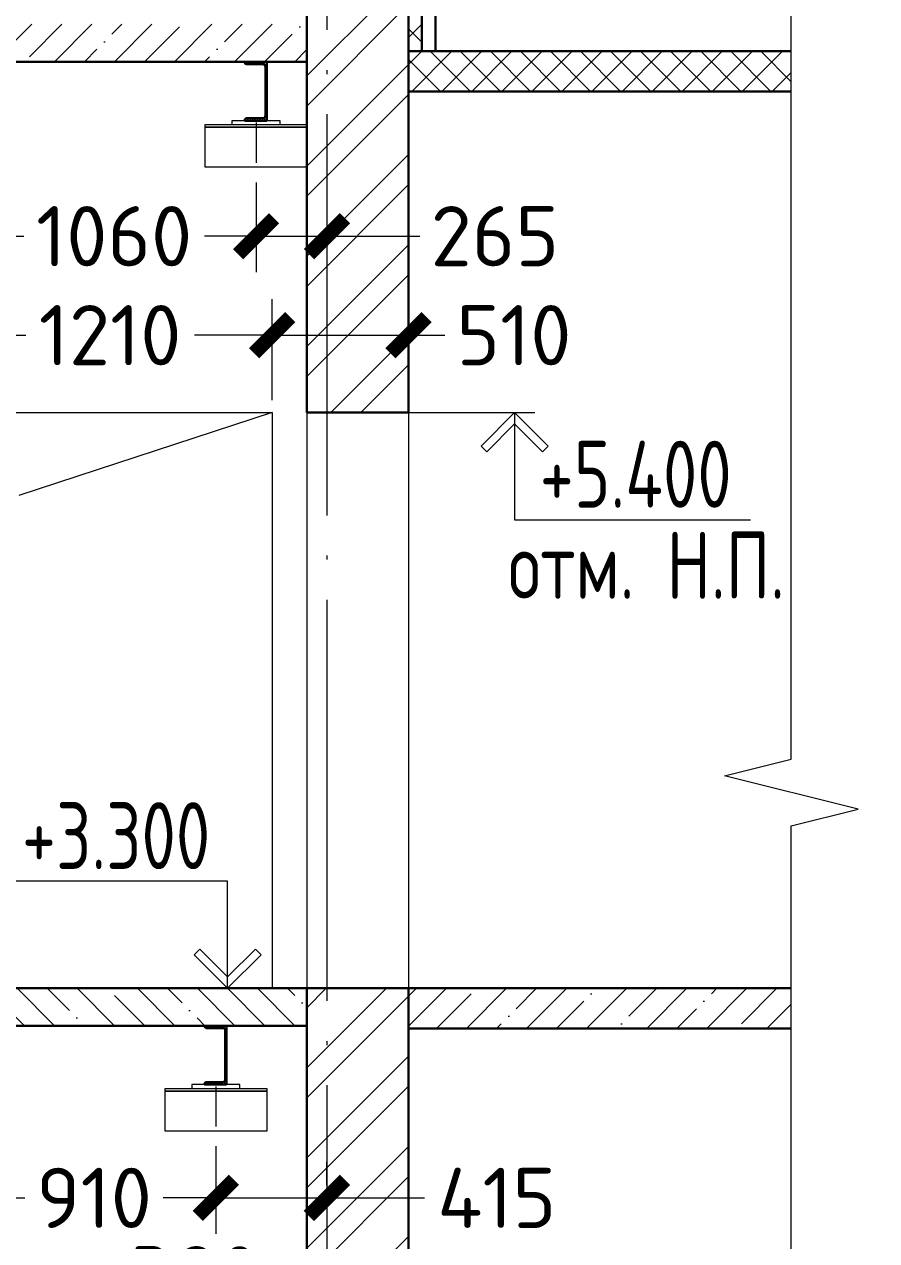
# Model space of a CAD drawing. Extents: x -965262 to 1142518, y -357520 to 71675.
# Drawn here: x 1000345 to 1004595, y -211841 to -205778 of the extents above; entities that cross this region are included whole.
import ezdxf

# ---------------------------------------------------------------- set-up
doc = ezdxf.new("R2010")
doc.units = 0
doc.header["$LTSCALE"] = 10
doc.linetypes.add('DOTE', pattern=[2.42, 2, -0.2, 0.02, -0.2])
doc.layers.get('0').update_dxf_attribs({"linetype": 'CONTINUOUS', "lineweight": 30})
doc.layers.get('Defpoints').update_dxf_attribs({"linetype": 'CONTINUOUS'})
doc.layers.add('DOTE', color=7, linetype='DOTE', lineweight=9)
doc.styles.add('GOST 2.304', font='isocpeur.ttf', dxfattribs={"width": 0.75, "height": 250})
doc.styles.get("Standard").update_dxf_attribs({"font": 'isocpeur.ttf', "height": 300})
doc.dimstyles.get("Standard").update_dxf_attribs({"dimscale": 100, "dimtxt": 300, "dimasz": 1.8, "dimexe": 1.8, "dimexo": 0.625, "dimgap": 0.9, "dimtad": 0, "dimdec": 0, "dimzin": 0, "dimdsep": 46, "dimtxsty": 'Standard', "dimblk": 'ARCHTICK', "dimcen": 0.9, "dimclrd": 256, "dimclre": 256, "dimclrt": 256, "dimadec": 0, "dimazin": 0, "dimtfac": 1, "dimtdec": 0, "dimtofl": 0, "dimtmove": 0, "dimatfit": 3, "dimfxl": 1, "dimtolj": 1, "dimtzin": 0, "dimlwd": 15, "dimlwe": 15, "dimarcsym": 0})

# ---------------------------------------------------------------- blocks, each defined once
blk = doc.blocks.new('_ArchTick')
at = {"color": 0, "linetype": 'ByBlock', "lineweight": 0, "const_width": 0.4}
blk.add_lwpolyline([(-0.5, -0.5), (0.5, 0.5)], dxfattribs=at)
blk = doc.blocks.new('*D2316')
at = {"lineweight": 15, "ltscale": 10, "transparency": 16777216}
for p, q in [((1001580.7, -207651.3), (1001580.7, -207147.8)), ((1002261.3, -207265.3), (1002261.3, -207147.8)), ((1001580.7, -207327.8), (1002261.3, -207327.8)), ((1002261.3, -207327.8), (1002441.3, -207327.8))]:
    blk.add_line(p, q, dxfattribs=at)
at = {"layer": 'Defpoints', "color": 0, "lineweight": 15, "ltscale": 10, "transparency": 16777216}
for p in [(1002261.3, -207327.8), (1002261.3, -207327.8), (1001580.7, -207713.8, -1206.7)]:
    blk.add_point(p, dxfattribs=at)
at = {"lineweight": 15, "ltscale": 10, "transparency": 16777216, "xscale": 180, "yscale": 180, "zscale": 180, "rotation": 180}
blk.add_blockref('_ArchTick', (1001580.7, -207327.8), dxfattribs=at)
at = {"lineweight": 15, "ltscale": 10, "transparency": 16777216, "xscale": 180, "yscale": 180, "zscale": 180}
blk.add_blockref('_ArchTick', (1002261.3, -207327.8), dxfattribs=at)
at = {"lineweight": 0, "ltscale": 10, "transparency": 16777216, "insert": (1002786.3, -207327.8), "char_height": 300, "attachment_point": 5}
blk.add_mtext('\\A1;510', dxfattribs=at)
blk = doc.blocks.new('*D2347')
at = {"lineweight": 15, "ltscale": 10, "transparency": 16777216}
for p, q in [((1001754.2, -211956.2), (1001754.2, -211838.7)), ((1002261.3, -211956.2), (1002261.3, -211838.7)), ((1001754.2, -212018.7), (1001574.2, -212018.7)), ((1002261.3, -212018.7), (1001754.2, -212018.7))]:
    blk.add_line(p, q, dxfattribs=at)
at = {"layer": 'Defpoints', "color": 0, "lineweight": 15, "ltscale": 10, "transparency": 16777216}
for p in [(1001754.2, -212018.7), (1001754.2, -212018.7), (1002261.3, -212018.7)]:
    blk.add_point(p, dxfattribs=at)
at = {"lineweight": 15, "ltscale": 10, "transparency": 16777216, "xscale": 180, "yscale": 180, "zscale": 180, "rotation": 180}
blk.add_blockref('_ArchTick', (1001754.2, -212018.7), dxfattribs=at)
at = {"lineweight": 15, "ltscale": 10, "transparency": 16777216, "xscale": 180, "yscale": 180, "zscale": 180}
blk.add_blockref('_ArchTick', (1002261.3, -212018.7), dxfattribs=at)
at = {"lineweight": 15, "ltscale": 10, "transparency": 16777216, "insert": (1001199.2, -212018.7), "char_height": 300, "attachment_point": 5}
blk.add_mtext('\\A1;380', dxfattribs=at)
blk = doc.blocks.new('*D2349')
at = {"lineweight": 15, "ltscale": 10, "transparency": 16777216}
for p, q in [((1001300.5, -211370.2), (1001300.5, -211807.6)), ((1001854.3, -211565.1), (1001854.3, -211447.6)), ((1001300.5, -211627.6), (1001854.3, -211627.6)), ((1001854.3, -211627.6), (1002341, -211627.6))]:
    blk.add_line(p, q, dxfattribs=at)
at = {"layer": 'Defpoints', "color": 0, "lineweight": 15, "ltscale": 10, "transparency": 16777216}
for p in [(1001300.5, -211307.7, 1206.7), (1001854.3, -211627.6), (1001854.3, -211627.6)]:
    blk.add_point(p, dxfattribs=at)
at = {"lineweight": 15, "ltscale": 10, "transparency": 16777216, "xscale": 180, "yscale": 180, "zscale": 180, "rotation": 180}
blk.add_blockref('_ArchTick', (1001300.5, -211627.6), dxfattribs=at)
at = {"lineweight": 15, "ltscale": 10, "transparency": 16777216, "xscale": 180, "yscale": 180, "zscale": 180}
blk.add_blockref('_ArchTick', (1001854.3, -211627.6), dxfattribs=at)
at = {"lineweight": 15, "ltscale": 10, "transparency": 16777216, "insert": (1002701, -211627.6), "char_height": 300, "attachment_point": 5}
blk.add_mtext('\\A1;415', dxfattribs=at)
blk = doc.blocks.new('*D2354')
at = {"lineweight": 15, "ltscale": 10, "transparency": 16777216}
for p, q in [((1001500.7, -206566.1), (1001500.7, -207014.4)), ((1001854.3, -206566.1), (1001854.3, -207014.4)), ((1001500.7, -206834.4), (1001854.3, -206834.4)), ((1001854.3, -206834.4), (1002316.6, -206834.4))]:
    blk.add_line(p, q, dxfattribs=at)
at = {"layer": 'Defpoints', "color": 0, "lineweight": 15, "ltscale": 10, "transparency": 16777216}
for p in [(1001500.7, -206503.6, 1206.7), (1001854.3, -206503.6, -3143.4), (1001854.3, -206834.4)]:
    blk.add_point(p, dxfattribs=at)
at = {"lineweight": 15, "ltscale": 10, "transparency": 16777216, "xscale": 180, "yscale": 180, "zscale": 180, "rotation": 180}
blk.add_blockref('_ArchTick', (1001500.7, -206834.4), dxfattribs=at)
at = {"lineweight": 15, "ltscale": 10, "transparency": 16777216, "xscale": 180, "yscale": 180, "zscale": 180}
blk.add_blockref('_ArchTick', (1001854.3, -206834.4), dxfattribs=at)
at = {"lineweight": 0, "ltscale": 10, "transparency": 16777216, "insert": (1002691.6, -206834.4), "char_height": 300, "attachment_point": 5}
blk.add_mtext('\\A1;265', dxfattribs=at)
blk = doc.blocks.new('*D2355')
at = {"lineweight": 15, "ltscale": 10, "transparency": 16777216}
for p, q in [((1000086.1, -206566.1), (1000086.1, -207014.4)), ((1001500.7, -206566.1), (1001500.7, -207014.4)), ((1000086.1, -206834.4), (1000343.4, -206834.4)), ((1001500.7, -206834.4), (1001243.4, -206834.4))]:
    blk.add_line(p, q, dxfattribs=at)
at = {"layer": 'Defpoints', "color": 0, "lineweight": 15, "ltscale": 10, "transparency": 16777216}
for p in [(1000086.1, -206503.6, 1206.7), (1001500.7, -206503.6, 1206.7), (1000086.1, -206834.4)]:
    blk.add_point(p, dxfattribs=at)
at = {"lineweight": 15, "ltscale": 10, "transparency": 16777216, "xscale": 180, "yscale": 180, "zscale": 180, "rotation": 180}
blk.add_blockref('_ArchTick', (1000086.1, -206834.4), dxfattribs=at)
at = {"lineweight": 15, "ltscale": 10, "transparency": 16777216, "xscale": 180, "yscale": 180, "zscale": 180}
blk.add_blockref('_ArchTick', (1001500.7, -206834.4), dxfattribs=at)
at = {"lineweight": 15, "ltscale": 10, "transparency": 16777216, "insert": (1000793.4, -206834.4), "char_height": 300, "attachment_point": 5}
blk.add_mtext('\\A1;1060', dxfattribs=at)
blk = doc.blocks.new('*D2315')
at = {"lineweight": 15, "ltscale": 10, "transparency": 16777216}
for p, q in [((999966, -207651.3), (999966, -207147.8)), ((1001580.7, -207651.3), (1001580.7, -207147.8)), ((999966, -207327.8), (1000353.4, -207327.8)), ((1001580.7, -207327.8), (1001193.4, -207327.8))]:
    blk.add_line(p, q, dxfattribs=at)
at = {"layer": 'Defpoints', "color": 0, "lineweight": 15, "ltscale": 10, "transparency": 16777216}
for p in [(1001580.7, -207327.8), (999966, -207713.8, -1206.7), (1001580.7, -207713.8, -1206.7)]:
    blk.add_point(p, dxfattribs=at)
at = {"lineweight": 15, "ltscale": 10, "transparency": 16777216, "xscale": 180, "yscale": 180, "zscale": 180, "rotation": 180}
blk.add_blockref('_ArchTick', (999966, -207327.8), dxfattribs=at)
at = {"lineweight": 15, "ltscale": 10, "transparency": 16777216, "xscale": 180, "yscale": 180, "zscale": 180}
blk.add_blockref('_ArchTick', (1001580.7, -207327.8), dxfattribs=at)
at = {"lineweight": 15, "ltscale": 10, "transparency": 16777216, "insert": (1000773.4, -207327.8), "char_height": 300, "attachment_point": 5}
blk.add_mtext('\\A1;1210', dxfattribs=at)
blk = doc.blocks.new('*D2350')
at = {"lineweight": 15, "ltscale": 10, "transparency": 16777216}
for p, q in [((1000086.1, -211370.2), (1000086.1, -211807.6)), ((1001300.5, -211370.2), (1001300.5, -211807.6)), ((1000086.1, -211627.6), (1000348.3, -211627.6)), ((1001300.5, -211627.6), (1001038.3, -211627.6))]:
    blk.add_line(p, q, dxfattribs=at)
at = {"layer": 'Defpoints', "color": 0, "lineweight": 15, "ltscale": 10, "transparency": 16777216}
for p in [(1000086.1, -211307.7, 1206.7), (1001300.5, -211307.7, 1206.7), (1000086.1, -211627.6)]:
    blk.add_point(p, dxfattribs=at)
at = {"lineweight": 15, "ltscale": 10, "transparency": 16777216, "xscale": 180, "yscale": 180, "zscale": 180, "rotation": 180}
blk.add_blockref('_ArchTick', (1000086.1, -211627.6), dxfattribs=at)
at = {"lineweight": 15, "ltscale": 10, "transparency": 16777216, "xscale": 180, "yscale": 180, "zscale": 180}
blk.add_blockref('_ArchTick', (1001300.5, -211627.6), dxfattribs=at)
at = {"lineweight": 15, "ltscale": 10, "transparency": 16777216, "insert": (1000693.3, -211627.6), "char_height": 300, "attachment_point": 5}
blk.add_mtext('\\A1;910', dxfattribs=at)

msp = doc.modelspace()

# ---------------------------------------------------------------- hatches: boundary and pattern name
at = {"lineweight": 15, "ltscale": 10}
h = msp.add_hatch(dxfattribs=at)
h.set_pattern_fill('ANSI37', color=256, scale=33.361392, angle=90, style=0)
h.set_pattern_definition([(135, (993369.91, -201553.35), (-74.8985, -74.8985), []), (225, (993369.91, -201553.35), (74.8985, -74.8985), [])])
h.paths.add_polyline_path([(993400.5, -201508.6), (993333.8, -201508.6), (993333.8, -201642.1), (993400.5, -201642.1)])
h.paths.add_polyline_path([(1002328, -201508.6), (1002261.3, -201508.6), (1002261.3, -201642.1), (1002328, -201642.1)])
h.paths.add_polyline_path([(1002328, -201642.1), (1002261.3, -201642.1), (1002261.3, -202374.4), (1002328, -202374.4)])
h.paths.add_polyline_path([(993400.5, -201642.1), (993333.8, -201642.1), (993333.8, -202374.4), (993400.5, -202374.4)])
h.paths.add_polyline_path([(1002328, -202374.4), (1002261.3, -202374.4), (1002261.3, -202776.4), (1002328, -202776.4)])
h.paths.add_polyline_path([(1002261.3, -205645.4), (1002328, -205645.4), (1002328, -205912.3), (1002261.3, -205912.3)])
at = {"lineweight": 15}
h = msp.add_hatch(dxfattribs=at)
h.set_pattern_fill('ANSI32', color=256, scale=33.361392, style=0)
h.set_pattern_definition([(45, (993632.55, -201574.56), (-224.6954, 224.6954), []), (45, (993782.35, -201574.56), (-224.6954, 224.6954), [])])
h.paths.add_polyline_path([(993907.6, -201508.6), (993400.5, -201508.6), (993400.5, -201642.1), (993907.6, -201642.1)])
h.paths.add_polyline_path([(1002261.3, -201508.6), (1001754.2, -201508.6), (1001754.2, -201642.1), (1002261.3, -201642.1)])
h.paths.add_polyline_path([(993907.6, -202149.2), (993827.5, -202149.2), (993827.5, -202442.7), (993907.6, -202442.7)])
h.paths.add_polyline_path([(1001834.3, -202149.2), (1001754.2, -202149.2), (1001754.2, -202442.7), (1001834.3, -202442.7)])
h.paths.add_polyline_path([(1002261.3, -201642.1), (1001754.2, -201642.1), (1001754.2, -202374.4), (1002261.3, -202374.4)])
h.paths.add_polyline_path([(993907.6, -201642.1), (993400.5, -201642.1), (993400.5, -202374.4), (993907.6, -202374.4)])
h.paths.add_polyline_path([(993847.6, -206979.9), (993400.5, -206979.9), (993400.5, -207180.1), (993847.6, -207180.1)])
h.paths.add_polyline_path([(993907.6, -206979.9), (993847.6, -206979.9), (993847.6, -207180.1), (993907.6, -207180.1)], flags=16)
h.paths.add_polyline_path([(993847.6, -205378.5), (993400.5, -205378.5), (993400.5, -205578.7), (993847.6, -205578.7)], flags=17)
h.paths.add_polyline_path([(993907.6, -205378.5), (993847.6, -205378.5), (993847.6, -205578.7), (993907.6, -205578.7)], flags=17)
h.paths.add_polyline_path([(1002261.3, -201642.1), (1001854.3, -201642.1), (1001854.3, -202374.4), (1002261.3, -202374.4)], flags=17)
h.paths.add_polyline_path([(1001854.3, -201642.1), (1001754.2, -201642.1), (1001754.2, -202374.4), (1001854.3, -202374.4)], flags=16)
h.paths.add_polyline_path([(993847.6, -201642.1), (993400.5, -201642.1), (993400.5, -202374.4), (993847.6, -202374.4)], flags=16)
h.paths.add_polyline_path([(993907.6, -201642.1), (993847.6, -201642.1), (993847.6, -202374.4), (993907.6, -202374.4)], flags=17)
h.paths.add_polyline_path([(1002261.3, -202776.4), (1001854.3, -202776.4), (1001854.3, -205645.4), (1002261.3, -205645.4)], flags=17)
h.paths.add_polyline_path([(1001854.3, -202776.4), (1001754.2, -202776.4), (1001754.2, -205645.4), (1001854.3, -205645.4)], flags=17)
h.paths.add_polyline_path([(993847.6, -205578.7), (993400.5, -205578.7), (993400.5, -207180.1), (993847.6, -207180.1)], flags=17)
h.paths.add_polyline_path([(993907.6, -205578.7), (993847.6, -205578.7), (993847.6, -207180.1), (993907.6, -207180.1)], flags=17)
h.paths.add_polyline_path([(993847.6, -209982.4), (993400.5, -209982.4), (993400.5, -211583.8), (993847.6, -211583.8)], flags=17)
h.paths.add_polyline_path([(993907.6, -209982.4), (993847.6, -209982.4), (993847.6, -211583.8), (993907.6, -211583.8)], flags=17)
h.paths.add_polyline_path([(1002261.3, -207713.8), (1001854.3, -207713.8), (1001854.3, -210582.9), (1002261.3, -210582.9)], flags=17)
h.paths.add_polyline_path([(1001854.3, -207713.8), (1001754.2, -207713.8), (1001754.2, -210582.9), (1001854.3, -210582.9)], flags=17)
h.paths.add_polyline_path([(1002261.3, -212117.5), (1001854.3, -212117.5), (1001854.3, -214986.6), (1002261.3, -214986.6)], flags=17)
h.paths.add_polyline_path([(1001854.3, -212117.5), (1001754.2, -212117.5), (1001754.2, -214986.6), (1001854.3, -214986.6)], flags=17)
h.paths.add_polyline_path([(1001854.3, -201642.1), (1002261.3, -201642.1), (1002261.3, -215186.8), (1002154.5, -215186.8), (1001854.3, -215186.8)])
h.paths.add_polyline_path([(1001754.2, -201642.1), (1001854.3, -201642.1), (1001854.3, -215186.8), (1001754.2, -215186.8)])
h.paths.add_polyline_path([(993400.5, -201642.1), (993847.6, -201642.1), (993847.6, -215186.8), (993800.9, -215186.8), (993400.5, -215186.8)])
h.paths.add_polyline_path([(993847.6, -201642.1), (993907.6, -201642.1), (993907.6, -215186.8), (993847.6, -215186.8)])
at = {"lineweight": 15, "ltscale": 10}
h = msp.add_hatch(dxfattribs=at)
h.set_pattern_fill('ANSI35', color=256, scale=33.361392, style=0)
h.set_pattern_definition([(45, (1016922.97, -244662.7), (-149.7969, 149.7969), []), (45, (1017072.77, -244662.7), (-149.7969, 149.7969), [264.80605, -52.9612, 0, -52.9612])])
h.paths.add_polyline_path([(1000006.8, -205978.3), (1000006.8, -205858.6), (1000180.3, -205858.6), (1000180.3, -205778.5), (1001754.2, -205778.5), (1001754.2, -205965.3), (1000032.8, -205965.3)])
h = msp.add_hatch(dxfattribs=at)
h.set_pattern_fill('ANSI37', color=256, scale=33.361392, style=0)
h.set_pattern_definition([(45, (1058147.55, -156083.9), (-74.89846, 74.89846), []), (135, (1058147.55, -156083.9), (-74.89846, -74.89846), [])])
h.paths.add_polyline_path([(1002261.3, -206112.5), (1004595, -206112.5), (1004595, -205912.3), (1002261.3, -205912.3)])
h.paths.add_polyline_path([(1004169.1, -205912.3), (1004595, -205912.3), (1004595, -206112.5), (1004169.1, -206112.5)])
h = msp.add_hatch(dxfattribs=at)
h.set_pattern_fill('ANSI31', color=256, scale=1.334456, style=0)
h.set_pattern_definition([(135, (871332.932, 538174.2735), (5.99187684, 5.99187684), [])])
h.paths.add_polyline_path([(1001444.6, -206258.9), (1001554, -206258.9), (1001554, -205965.3), (1001444.6, -205965.3), (1001444.6, -205969.3, 0.414214), (1001452.6, -205977.3), (1001534, -205977.3, -0.414214), (1001547.4, -205990.7), (1001547.4, -206233.5, -0.414214), (1001534, -206246.9), (1001452.6, -206246.9, 0.414214), (1001444.6, -206254.9)])
h = msp.add_hatch(dxfattribs=at)
h.set_pattern_fill('ANSI35', color=256, scale=33.361392, angle=90, style=0)
h.set_pattern_definition([(135, (1130293.9, 531250.77), (-149.79692, -149.79692), []), (135, (1130293.9, 531400.56), (-149.79692, -149.79692), [264.806047, -52.96121, 0, -52.96121])])
h.paths.add_polyline_path([(1000032.8, -210769.4), (1000006.8, -210756.4), (1000006.8, -210662.6), (1000180.3, -210663), (1000180.3, -210582.9), (1001754.2, -210582.9), (1001754.2, -210769.4), (1000032.8, -210769.4)])
h = msp.add_hatch(dxfattribs=at)
h.set_pattern_fill('ANSI35', color=256, scale=33.361392, style=0)
h.set_pattern_definition([(45, (1058147.55, -156083.9), (-149.7969, 149.7969), []), (45, (1058297.35, -156083.9), (-149.7969, 149.7969), [264.80605, -52.9612, 0, -52.9612])])
h.paths.add_polyline_path([(1004595, -210582.9), (1004169.1, -210582.9), (1004169.1, -210783.1), (1004595, -210783.1)], flags=17)
h.paths.add_polyline_path([(1004595, -210582.9), (1002261.3, -210582.9), (1002261.3, -210783.1), (1004595, -210783.1)])
h = msp.add_hatch(dxfattribs=at)
h.set_pattern_fill('ANSI31', color=256, scale=1.334456, style=0)
h.set_pattern_definition([(135, (871132.764, 533370.233), (5.99187684, 5.99187684), [])])
h.paths.add_polyline_path([(1001353.9, -211062.9), (1001244.4, -211062.9), (1001244.4, -211058.9, -0.414214), (1001252.5, -211050.9), (1001333.9, -211050.9, 0.414214), (1001347.2, -211037.6), (1001347.2, -210794.7, 0.414214), (1001333.9, -210781.4), (1001252.5, -210781.4, -0.414214), (1001244.4, -210773.4), (1001244.4, -210769.4), (1001353.9, -210769.4)])

# ---------------------------------------------------------------- linework, layer by layer
at = {"extrusion": (0, 0, -1)}
for p, q in [((1001754.2, -205645.4, 8595.1), (1001754.2, -207713.8, 8595.1)), ((1002261.3, -205645.4, 8595.1), (1002261.3, -207713.8, 8595.1)), ((1002328, -205645.4, 8595.1), (1002328, -205912.3, 8595.1)), ((1002394.7, -205645.4, 8595.1), (1002394.7, -205912.3, 8595.1)), ((1002261.3, -205912.3, 8361.4), (1004169.1, -205912.3, 11286.8)), ((1001754.2, -205965.3, 8368.9), (1000032.8, -205965.3, 11008.5)), ((1002261.3, -206112.5, 8361.4), (1004169.1, -206112.5, 11286.8)), ((1000107.9, -210582.9, 11008.5), (1001754.2, -210582.9, 8595.1)), ((1001754.2, -210582.9, 8595.1), (1000180.3, -210582.9, 11008.5)), ((1001754.2, -210582.9, 8595.1), (1001754.2, -212117.5, 8595.1)), ((1002261.3, -210582.9, 8595.1), (1002261.3, -212117.5, 8595.1)), ((1002261.3, -210582.9, 8595.1), (1004169.1, -210582.9, 8595.1)), ((1002261.3, -210783.1, 8595.1), (1004169.1, -210783.1, 8595.1))]:
    msp.add_line(p, q, dxfattribs=at)
at = {"ltscale": 10}
for p, q in [((1001754.2, -205978.7, 8368.9), (1001754.2, -205778.5, 8368.9)), ((1001754.2, -207713.8, 8595.1), (1002261.3, -207713.8, 8595.1)), ((1001754.2, -210582.9, 8595.1), (1002261.3, -210582.9, 8595.1)), ((1001754.2, -210769.4, 8595.1), (1001754.2, -210582.9, 8595.1)), ((1001754.2, -210769.4, 8595.1), (1000032.8, -210769.4, 11008.5))]:
    msp.add_line(p, q, dxfattribs=at)
for p, q in [((1001554, -205965.3, 11008.5), (1001444.6, -205965.3, 11008.5)), ((1001444.6, -205965.3, 11008.5), (1001444.6, -205969.3, 11008.5)), ((1001534, -205977.3, 11008.5), (1001452.6, -205977.3, 11008.5)), ((1001547.4, -205990.7, 11008.5), (1001547.4, -206233.5, 11008.5)), ((1001554, -205965.3, 11008.5), (1001554, -206258.9, 11008.5)), ((1001444.6, -206254.9, 11008.5), (1001444.6, -206258.9, 11008.5)), ((1001554, -206258.9, 11008.5), (1001444.6, -206258.9, 11008.5)), ((1001534, -206246.9, 11008.5), (1001452.6, -206246.9, 11008.5)), ((1001353.9, -210769.4, 11008.5), (1001244.4, -210769.4, 11008.5)), ((1001244.4, -210769.4, 11008.5), (1001244.4, -210773.4, 11008.5)), ((1001333.9, -210781.4, 11008.5), (1001252.5, -210781.4, 11008.5)), ((1001353.9, -210769.4, 11008.5), (1001353.9, -211062.9, 11008.5)), ((1001347.2, -210794.7, 11008.5), (1001347.2, -211037.6, 11008.5)), ((1001244.4, -211058.9, 11008.5), (1001244.4, -211062.9, 11008.5)), ((1001353.9, -211062.9, 11008.5), (1001244.4, -211062.9, 11008.5)), ((1001333.9, -211050.9, 11008.5), (1001252.5, -211050.9, 11008.5))]:
    msp.add_line(p, q)
at = {"lineweight": 0, "ltscale": 10}
msp.add_line((1001754.2, -206179.2, 8595.1), (1001754.2, -205979, 8595.1), dxfattribs=at)
at = {"lineweight": 15, "ltscale": 10}
for p, q in [((999966, -207713.8, 8595.1), (1001580.7, -207713.8, 8595.1)), ((1001580.7, -207713.8, 8595.1), (1000318.8, -208126.8, 9801.8)), ((1001580.7, -207713.8, 8595.1), (1001580.7, -210582.9, 8595.1)), ((1001754.2, -207713.8, 8595.1), (1001754.2, -210582.9, 8595.1)), ((1002261.3, -207713.8, 8595.1), (1002261.3, -210582.9, 8595.1))]:
    msp.add_line(p, q, dxfattribs=at)
at = {"linetype": 'Continuous', "lineweight": 15, "ltscale": 100}
for p, q in [((1002623, -207880.6, 11008.5), (1002789.8, -207713.8, 8595.1)), ((1002956.6, -207880.6, 11008.5), (1002789.8, -207713.8, 8595.1)), ((1002789.8, -207713.8, 8595.1), (1002789.8, -207770.5, 11008.5)), ((1002789.8, -207713.8, 8595.1), (1002789.8, -207770.5, 11008.5)), ((1002789.8, -207770.5, 11008.5), (1002651.3, -207909, 11008.5)), ((1002789.8, -207770.5, 11008.5), (1002928.3, -207909, 11008.5)), ((1002651.3, -207909, 11008.5), (1002623, -207880.6, 11008.5)), ((1002928.3, -207909, 11008.5), (1002956.6, -207880.6, 11008.5)), ((1001220.7, -210387.8, 11008.5), (1001192.4, -210416.1, 11008.5)), ((1001192.4, -210416.1, 11008.5), (1001359.2, -210582.9, 9688.7)), ((1001359.2, -210526.3, 11008.5), (1001220.7, -210387.8, 11008.5)), ((1001359.2, -210526.3, 11008.5), (1001497.7, -210387.8, 11008.5)), ((1001526, -210416.1, 11008.5), (1001359.2, -210582.9, 9688.7)), ((1001497.7, -210387.8, 11008.5), (1001526, -210416.1, 11008.5))]:
    msp.add_line(p, q, dxfattribs=at)
at = {"linetype": 'Continuous', "lineweight": 0, "ltscale": 100}
msp.add_line((1001359.2, -210582.9, 9688.7), (1001359.2, -210526.3, 11008.5), dxfattribs=at)
msp.add_line((1001359.2, -210582.9, 9688.7), (1001359.2, -210526.3, 11008.5), dxfattribs=at)
at = {"color": 5, "lineweight": 15, "ltscale": 100, "elevation": 11008.5}
msp.add_lwpolyline([(1004169.1, -216130.3), (1004169.1, -209773.9), (1004502.7, -209690.5), (1003835.5, -209523.7), (1004169.1, -209440.3), (1004169.1, -204025.7)], dxfattribs=at)
at = {"color": 2, "lineweight": 15, "ltscale": 10, "elevation": 11008.5}
for points in [[(1001247.1, -206277.6), (1001754.2, -206277.6), (1001754.2, -206290.9), (1001247.1, -206290.9)], [(1001247.1, -206290.9), (1001754.2, -206290.9), (1001754.2, -206491.1), (1001247.1, -206491.1)], [(1001046.9, -211081.6), (1001554, -211081.6), (1001554, -211095), (1001046.9, -211095)], [(1001046.9, -211095), (1001554, -211095), (1001554, -211295.1), (1001046.9, -211295.1)]]:
    msp.add_lwpolyline(points, close=True, dxfattribs=at)
at = {"lineweight": 15, "ltscale": 10, "elevation": 11008.5}
for points in [[(1001620.8, -206258.9), (1001380.6, -206258.9), (1001380.6, -206277.6), (1001620.8, -206277.6)], [(1001420.6, -211062.9), (1001180.4, -211062.9), (1001180.4, -211081.6), (1001420.6, -211081.6)]]:
    msp.add_lwpolyline(points, close=True, dxfattribs=at)
at = {"linetype": 'Continuous', "lineweight": 15, "ltscale": 100, "extrusion": (0, 1, 0)}
for points, elevation in [([(-1001754.2, 8595.1), (-1002889.9, 8595.1)], -207713.8), ([(-1002789.8, 8595.1), (-1003965.8, 8595.1)], -208247.6), ([(-1001359.2, 9688.7), (-1000208.2, 9688.7)], -210049.1)]:
    msp.add_lwpolyline(points, dxfattribs=dict(at, elevation=elevation))
at = {"linetype": 'Continuous', "lineweight": 15, "ltscale": 100, "extrusion": (1, 0, 0)}
for points, elevation in [([(-207713.8, 8595.1), (-208247.6, 8595.1)], 1002789.8), ([(-210582.9, 9688.7), (-210049.1, 9688.7)], 1001359.2)]:
    msp.add_lwpolyline(points, dxfattribs=dict(at, elevation=elevation))
at = {"linetype": 'Continuous', "lineweight": 0, "ltscale": 100, "extrusion": (0, 1, 0), "elevation": -210582.9}
msp.add_lwpolyline([(-1001606.1, 9688.7), (-1001259.1, 9688.7)], dxfattribs=at)
for centre, radius, start, end in [((1001452.6, -205969.3, 11008.5), 8.01, 180, 270), ((1001534, -205990.7, 11008.5), 13.3, 0, 90), ((1001534, -206233.5, 11008.5), 13.3, 270, 0), ((1001452.6, -206254.9, 11008.5), 8.01, 90, 180), ((1001252.5, -210773.4, 11008.5), 8.01, 180, 270), ((1001333.9, -210794.7, 11008.5), 13.3, 0, 90), ((1001252.5, -211058.9, 11008.5), 8.01, 90, 180), ((1001333.9, -211037.6, 11008.5), 13.3, 270, 0)]:
    msp.add_arc(centre, radius, start, end)
at = {"layer": 'DOTE', "lineweight": 9, "ltscale": 100, "extrusion": (0, -1, 0)}
msp.add_line((1001854.3, -201386.2, 6658.5), (1001854.3, -217499.9, 6658.5), dxfattribs=at)
at = {"layer": 'DOTE', "lineweight": 9, "ltscale": 10, "extrusion": (0, -1, 0)}
for p, q in [((1001500.7, -206268.1, 11008.5), (1001500.7, -206503.6, 11008.5)), ((1001300.5, -211072.2, 11008.5), (1001300.5, -211307.7, 11008.5))]:
    msp.add_line(p, q, dxfattribs=at)

# ---------------------------------------------------------------- texts
at = {"color": 1, "linetype": 'Continuous', "lineweight": 15, "ltscale": 100, "style": 'GOST 2.304', "width": 0.75}
msp.add_text('отм. Н.П.', height=333.61, dxfattribs=at).set_placement((1002758.4, -208641.3, 8595.1))
at = {"linetype": 'Continuous', "lineweight": 15, "ltscale": 100, "char_height": 333.614, "attachment_point": 1}
for s, insert, width in [('\\fISOCPEUR|b0|i0|c1|p34;\\W0.7500000000;\\T1.0000000000;\\o\\l+5.400', (1002914.9, -207854, 8595.1), 1100.926), ('\\fISOCPEUR|b0|i0|c1|p34;\\W0.7500000000;\\T1.0000000000;\\o\\l+3.300', (1000333.3, -209655.5, 9688.7), 1075.905)]:
    msp.add_mtext(s, dxfattribs=dict(at, insert=insert, width=width))

# ---------------------------------------------------------------- dimensions: what is measured, and where the dimension line sits
at = {"lineweight": 15, "ltscale": 10}
for base, p1, p2, text, picture, middle in [((1000086.1, -206834.4, 9801.8), (1001500.7, -206503.6, 11008.5), (1000086.1, -206503.6, 11008.5), '1060', '*D2355', (1000793.4, -206834.4, 9801.8)), ((1001580.7, -207327.8, 9801.8), (999966, -207713.8, 8595.1), (1001580.7, -207713.8, 8595.1), '1210', '*D2315', (1000773.4, -207327.8, 9801.8)), ((1000086.1, -211627.6, 9801.8), (1001300.5, -211307.7, 11008.5), (1000086.1, -211307.7, 11008.5), '910', '*D2350', (1000693.3, -211627.6, 9801.8)), ((1001754.2, -212018.7, 9801.8), (1002261.3, -212018.7, 9801.8), (1001754.2, -212018.7, 9801.8), '380', '*D2347', (1001199.2, -212018.7, 9801.8))]:
    dim = msp.add_linear_dim(base=base, p1=p1, p2=p2, text=text, dimstyle='Standard', dxfattribs=at)
    dim.commit()
    dim.dimension.update_dxf_attribs({"geometry": picture, "text_midpoint": middle})
at = {"lineweight": 0, "ltscale": 10}
for base, p1, p2, text, picture, middle in [((1001854.3, -206834.4, 9801.8), (1001500.7, -206503.6, 11008.5), (1001854.3, -206503.6, 6658.5), '265', '*D2354', (1002691.6, -206834.4, 9801.8)), ((1002261.3, -207327.8, 9801.8), (1001580.7, -207713.8, 8595.1), (1002261.3, -207327.8, 9801.8), '510', '*D2316', (1002786.3, -207327.8, 9801.8))]:
    dim = msp.add_linear_dim(base=base, p1=p1, p2=p2, text=text, dimstyle='Standard', dxfattribs=at)
    dim.commit()
    dim.dimension.update_dxf_attribs({"geometry": picture, "text_midpoint": middle, "dimtype": 160})
at = {"lineweight": 15, "ltscale": 10}
dim = msp.add_linear_dim(base=(1001854.3, -211627.6, 9801.8), p1=(1001300.5, -211307.7, 11008.5), p2=(1001854.3, -211627.6, 9801.8), text='415', dimstyle='Standard', dxfattribs=at)
dim.commit()
dim.dimension.update_dxf_attribs({"geometry": '*D2349', "text_midpoint": (1002701, -211627.6, 9801.8), "dimtype": 160})

doc.saveas('drawing.dxf')
